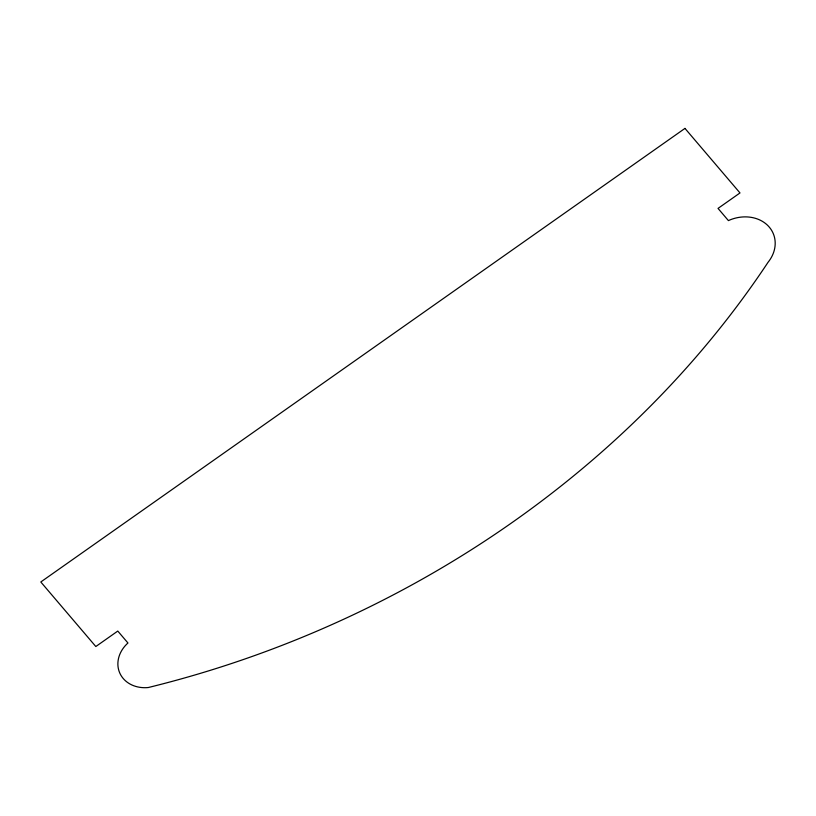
<?xml version="1.0" encoding="UTF-8"?>
<svg xmlns="http://www.w3.org/2000/svg" width="816" height="816" viewBox="0 0 816 816"><rect width="100%" height="100%" fill="white"/><g stroke="black" fill="none" stroke-linecap="round" stroke-linejoin="round"><path stroke-width="1.22" d="M684.971 128.398L40.8 581.981L95.819 646.527L117.779 631.064L127.949 642.988A31.334 26.275 -21.8 0 0 119.881 673.271A31.334 26.275 -21.8 0 0 148.277 687.531A914.92 767.315 -21.8 0 0 768.019 262.334A34.802 29.192 -21.8 0 0 768.335 226.063A34.802 29.192 -21.8 0 0 728.413 220.595L718.029 208.406L739.99 192.943L684.971 128.398"/></g></svg>
